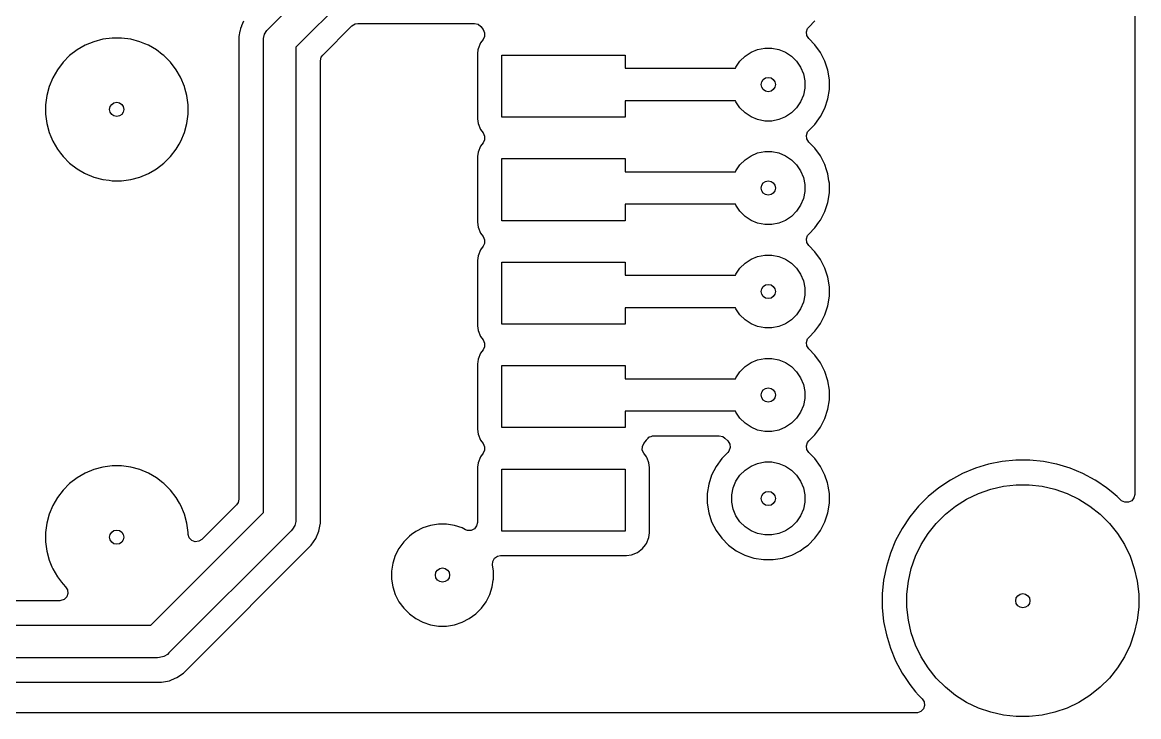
# Model space of a CAD drawing. Header units: millimetres. Extents: x 80.4 to 140.8, y -144.1 to -116.4.
# Drawn here: x 113.43 to 140.85, y -144.1 to -127.05 of the extents above; entities that cross this region are included whole.
import ezdxf

# ---------------------------------------------------------------- set-up
doc = ezdxf.new("R2010")
doc.units = ezdxf.units.MM
doc.layers.add('F.Cu', color=13, linetype='CONTINUOUS', true_color=0xc83434)

msp = doc.modelspace()

# ---------------------------------------------------------------- linework, layer by layer
at = {"layer": 'F.Cu', "linetype": 'CONTINUOUS'}
for p, q in [((140.7495, -121.860673), (140.7495, -138.639327)), ((119.467157, -127.217157), (120.887157, -125.797157)), ((121.335686, -126.48), (120.15, -127.665686)), ((118.812552, -127.148768), (118.787949, -127.208164)), ((118.815948, -127.140568), (118.812552, -127.148768)), ((118.815951, -127.14056), (118.815948, -127.140568)), ((118.863367, -127.026087), (118.815951, -127.14056)), ((120.808786, -127.856134), (121.526135, -127.138786)), ((121.526135, -127.138786), (121.601124, -127.091667)), ((121.601124, -127.091667), (121.666849, -127.0805)), ((121.666849, -127.0805), (124.535457, -127.0805)), ((124.535457, -127.0805), (124.6218, -127.100207)), ((124.6218, -127.100207), (124.691041, -127.155426)), ((124.691041, -127.155426), (124.693335, -127.158357)), ((124.693335, -127.158357), (124.747431, -127.228857)), ((132.714958, -127.204126), (132.742742, -127.169286)), ((132.742742, -127.169286), (132.894515, -127.017512)), ((115.407763, -127.469451), (115.18612, -127.528839)), ((115.407764, -127.469451), (115.407763, -127.469451)), ((115.635258, -127.4395), (115.407764, -127.469451)), ((115.635266, -127.4395), (115.635258, -127.4395)), ((115.864734, -127.4395), (115.635266, -127.4395)), ((115.864741, -127.4395), (115.864734, -127.4395)), ((116.092235, -127.469451), (115.864741, -127.4395)), ((116.313879, -127.528839), (116.092235, -127.469451)), ((118.776053, -127.267966), (118.7495, -127.401456)), ((118.7495, -127.401456), (118.7495, -138.75315)), ((118.776054, -127.267962), (118.776053, -127.267966)), ((118.778135, -127.257501), (118.776054, -127.267962)), ((118.787949, -127.208164), (118.778135, -127.257501)), ((119.35, -127.5), (119.353422, -127.44779)), ((119.353422, -127.44779), (119.380448, -127.346927)), ((119.380448, -127.346926), (119.432659, -127.256495)), ((119.380448, -127.346927), (119.380448, -127.346926)), ((119.432659, -127.256495), (119.467157, -127.217157)), ((124.747431, -127.471143), (124.682964, -127.555157)), ((124.747431, -127.228857), (124.784358, -127.309355)), ((124.782701, -127.397903), (124.747431, -127.471143)), ((124.784358, -127.309355), (124.782701, -127.397903)), ((132.685707, -127.287719), (132.714958, -127.204126)), ((132.695623, -127.375726), (132.685707, -127.287719)), ((132.742742, -127.450714), (132.695623, -127.375726)), ((132.894515, -127.602487), (132.742742, -127.450714)), ((114.775393, -127.731385), (114.593334, -127.871084)), ((114.775396, -127.731382), (114.775393, -127.731385)), ((114.974107, -127.616658), (114.775396, -127.731382)), ((114.974116, -127.616654), (114.974107, -127.616658)), ((115.18611, -127.528843), (114.974116, -127.616654)), ((115.18612, -127.528839), (115.18611, -127.528843)), ((116.313885, -127.528841), (116.313879, -127.528839)), ((116.313887, -127.528842), (116.313885, -127.528841)), ((116.435792, -127.579337), (116.313887, -127.528842)), ((116.525883, -127.616654), (116.435792, -127.579337)), ((116.525892, -127.616658), (116.525883, -127.616654)), ((116.724603, -127.731382), (116.525892, -127.616658)), ((116.724606, -127.731385), (116.724603, -127.731382)), ((116.724608, -127.731387), (116.724606, -127.731385)), ((116.724612, -127.731389), (116.724608, -127.731387)), ((116.869171, -127.842314), (116.724612, -127.731389)), ((119.35, -139.084314), (119.35, -127.5)), ((120.15, -127.665686), (120.15, -139.25)), ((124.618487, -127.731385), (124.607053, -127.818242)), ((124.622456, -127.701237), (124.618487, -127.731385)), ((124.622457, -127.701235), (124.622456, -127.701237)), ((124.682963, -127.555159), (124.622457, -127.701235)), ((124.682964, -127.555157), (124.682963, -127.555159)), ((131.325743, -127.786271), (131.488744, -127.718754)), ((131.488744, -127.718754), (131.661785, -127.684334)), ((131.661785, -127.684334), (131.838215, -127.684334)), ((131.838215, -127.684334), (132.011256, -127.718754)), ((132.011256, -127.718754), (132.174257, -127.786271)), ((132.894521, -127.602494), (132.894515, -127.602487)), ((133.033344, -127.793568), (132.894521, -127.602494)), ((114.593331, -127.871088), (114.431088, -128.033331)), ((114.593334, -127.871084), (114.593331, -127.871088)), ((116.906665, -127.871084), (116.869171, -127.842314)), ((117.068915, -128.033334), (116.906665, -127.871084)), ((120.7505, -127.996848), (120.770207, -127.910505)), ((120.7505, -139.348543), (120.7505, -127.996848)), ((120.770207, -127.910505), (120.808786, -127.856134)), ((124.607053, -127.818242), (124.607, -127.818641)), ((124.607, -127.818641), (124.607, -129.421357)), ((125.2075, -129.382), (125.2075, -127.858)), ((125.2075, -127.858), (128.2325, -127.858)), ((128.2325, -127.858), (128.2325, -128.18)), ((130.956271, -128.155743), (131.054291, -128.009046)), ((131.054291, -128.009046), (131.179046, -127.884291)), ((131.179046, -127.884291), (131.325743, -127.786271)), ((132.174257, -127.786271), (132.320954, -127.884291)), ((132.320954, -127.884291), (132.445709, -128.009046)), ((132.445709, -128.009046), (132.543729, -128.155743)), ((133.140565, -128.004001), (133.033344, -127.793568)), ((133.140566, -128.004004), (133.140565, -128.004001)), ((133.140568, -128.004008), (133.140566, -128.004004)), ((133.213553, -128.228632), (133.140568, -128.004008)), ((114.291382, -128.215396), (114.176658, -128.414107)), ((114.291385, -128.215393), (114.291382, -128.215396)), ((114.431084, -128.033334), (114.291385, -128.215393)), ((114.431088, -128.033331), (114.431084, -128.033334)), ((117.068918, -128.033338), (117.068915, -128.033334)), ((117.068919, -128.033339), (117.068918, -128.033338)), ((117.208611, -128.215388), (117.068919, -128.033339)), ((117.208613, -128.215392), (117.208611, -128.215388)), ((117.208614, -128.215393), (117.208613, -128.215392)), ((117.208617, -128.215396), (117.208614, -128.215393)), ((117.314646, -128.399047), (117.208617, -128.215396)), ((128.2325, -128.18), (130.946223, -128.18)), ((130.946223, -128.18), (130.956271, -128.155743)), ((132.543729, -128.155743), (132.611246, -128.318744)), ((133.2505, -128.461908), (133.213553, -128.228632)), ((114.176654, -128.414116), (114.088843, -128.62611)), ((114.176658, -128.414107), (114.176654, -128.414116)), ((117.323344, -128.414112), (117.314646, -128.399047)), ((117.411158, -128.626113), (117.323344, -128.414112)), ((132.611246, -128.318744), (132.645666, -128.491785)), ((132.645666, -128.491785), (132.645666, -128.668215)), ((133.2505, -128.698092), (133.2505, -128.461908)), ((114.088839, -128.62612), (114.029451, -128.847763)), ((114.088843, -128.62611), (114.088839, -128.62612)), ((117.411159, -128.626119), (117.411158, -128.626113)), ((117.41116, -128.62612), (117.411159, -128.626119)), ((117.42171, -128.665495), (117.41116, -128.62612)), ((117.470548, -128.847762), (117.42171, -128.665495)), ((132.611246, -128.841256), (132.543729, -129.004257)), ((132.645666, -128.668215), (132.611246, -128.841256)), ((133.213553, -128.931368), (133.2505, -128.698092)), ((114.029451, -128.847764), (113.9995, -129.075258)), ((113.9995, -129.075258), (113.9995, -129.304741)), ((114.029451, -128.847763), (114.029451, -128.847764)), ((117.5005, -129.075266), (117.470548, -128.847762)), ((117.5005, -129.304734), (117.5005, -129.075266)), ((130.946223, -128.98), (128.2325, -128.98)), ((128.2325, -128.98), (128.2325, -129.382)), ((130.956271, -129.004257), (130.946223, -128.98)), ((131.054291, -129.150954), (130.956271, -129.004257)), ((132.543729, -129.004257), (132.445709, -129.150954)), ((133.140568, -129.155992), (133.213553, -128.931368)), ((113.9995, -129.304741), (114.029451, -129.532235)), ((117.470548, -129.532238), (117.5005, -129.304734)), ((128.2325, -129.382), (125.2075, -129.382)), ((131.179046, -129.275709), (131.054291, -129.150954)), ((131.325743, -129.373729), (131.179046, -129.275709)), ((131.488744, -129.441246), (131.325743, -129.373729)), ((132.174257, -129.373729), (132.011256, -129.441246)), ((132.320954, -129.275709), (132.174257, -129.373729)), ((132.445709, -129.150954), (132.320954, -129.275709)), ((132.993436, -129.42136), (133.033343, -129.366433)), ((133.033343, -129.366433), (133.140568, -129.155992)), ((114.029451, -129.532235), (114.029451, -129.532236)), ((114.029451, -129.532236), (114.088839, -129.753879)), ((117.411158, -129.753887), (117.470548, -129.532238)), ((124.607, -129.421357), (124.622456, -129.538765)), ((124.622456, -129.538765), (124.682963, -129.68484)), ((131.661785, -129.475666), (131.488744, -129.441246)), ((131.838215, -129.475666), (131.661785, -129.475666)), ((132.011256, -129.441246), (131.838215, -129.475666)), ((132.742742, -129.709286), (132.894515, -129.557512)), ((132.894515, -129.557512), (132.894521, -129.557505)), ((132.894521, -129.557505), (132.993436, -129.42136)), ((114.088839, -129.753879), (114.088841, -129.753885)), ((114.088841, -129.753885), (114.088842, -129.753887)), ((114.088842, -129.753887), (114.131229, -129.856218)), ((114.131229, -129.856218), (114.176654, -129.965883)), ((117.323344, -129.965888), (117.411158, -129.753887)), ((124.682963, -129.68484), (124.682964, -129.684842)), ((124.682964, -129.684842), (124.747431, -129.768857)), ((124.747431, -129.768857), (124.784358, -129.849354)), ((124.782702, -129.937902), (124.747431, -130.011143)), ((124.784358, -129.849354), (124.782702, -129.937902)), ((132.685707, -129.827719), (132.714958, -129.744126)), ((132.695623, -129.915726), (132.685707, -129.827719)), ((132.742742, -129.990714), (132.695623, -129.915726)), ((132.714958, -129.744126), (132.742742, -129.709286)), ((114.176654, -129.965883), (114.176658, -129.965892)), ((114.176658, -129.965892), (114.291382, -130.164603)), ((114.291382, -130.164603), (114.291385, -130.164606)), ((114.291385, -130.164606), (114.291387, -130.164608)), ((114.291387, -130.164608), (114.291389, -130.164612)), ((114.291389, -130.164612), (114.365075, -130.260641)), ((117.068919, -130.346661), (117.208611, -130.164612)), ((117.208611, -130.164612), (117.208615, -130.164604)), ((117.208615, -130.164604), (117.208617, -130.164603)), ((117.208617, -130.164603), (117.279607, -130.041643)), ((117.279607, -130.041643), (117.323344, -129.965888)), ((124.682963, -130.095159), (124.622457, -130.241235)), ((124.682964, -130.095157), (124.682963, -130.095159)), ((124.747431, -130.011143), (124.682964, -130.095157)), ((132.894515, -130.142487), (132.742742, -129.990714)), ((132.894521, -130.142494), (132.894515, -130.142487)), ((133.033344, -130.333568), (132.894521, -130.142494)), ((114.365075, -130.260641), (114.431084, -130.346665)), ((114.431084, -130.346665), (114.593334, -130.508915)), ((116.906669, -130.508912), (117.068912, -130.346669)), ((117.068912, -130.346669), (117.068915, -130.346665)), ((117.068915, -130.346665), (117.068919, -130.346661)), ((124.608137, -130.350008), (124.607, -130.358641)), ((124.607, -130.358641), (124.607, -131.961357)), ((124.622456, -130.241238), (124.608137, -130.350008)), ((124.622457, -130.241235), (124.622456, -130.241238)), ((125.2075, -131.922), (125.2075, -130.398)), ((125.2075, -130.398), (128.2325, -130.398)), ((128.2325, -130.398), (128.2325, -130.72)), ((131.054291, -130.549046), (131.179046, -130.424291)), ((131.179046, -130.424291), (131.325743, -130.326271)), ((131.325743, -130.326271), (131.488744, -130.258754)), ((131.488744, -130.258754), (131.661785, -130.224334)), ((131.661785, -130.224334), (131.838215, -130.224334)), ((131.838215, -130.224334), (132.011256, -130.258754)), ((132.011256, -130.258754), (132.174257, -130.326271)), ((132.174257, -130.326271), (132.320954, -130.424291)), ((132.320954, -130.424291), (132.445709, -130.549046)), ((133.140565, -130.544001), (133.033344, -130.333568)), ((114.593334, -130.508915), (114.593338, -130.508918)), ((114.593338, -130.508918), (114.593339, -130.508919)), ((114.593339, -130.508919), (114.775388, -130.648611)), ((114.775388, -130.648611), (114.775392, -130.648613)), ((114.775392, -130.648613), (114.775393, -130.648614)), ((114.775393, -130.648614), (114.775396, -130.648617)), ((114.775396, -130.648617), (114.958562, -130.754366)), ((114.958562, -130.754366), (114.974112, -130.763344)), ((114.974112, -130.763344), (115.186113, -130.851158)), ((116.313887, -130.851158), (116.525888, -130.763344)), ((116.525888, -130.763344), (116.686644, -130.670532)), ((116.686644, -130.670532), (116.724603, -130.648617)), ((116.724603, -130.648617), (116.724604, -130.648615)), ((116.724604, -130.648615), (116.724612, -130.648611)), ((116.724612, -130.648611), (116.906661, -130.508919)), ((116.906661, -130.508919), (116.906665, -130.508915)), ((116.906665, -130.508915), (116.906669, -130.508912)), ((128.2325, -130.72), (130.946223, -130.72)), ((130.946223, -130.72), (130.956271, -130.695743)), ((130.956271, -130.695743), (131.054291, -130.549046)), ((132.445709, -130.549046), (132.543729, -130.695743)), ((132.543729, -130.695743), (132.611246, -130.858744)), ((133.140566, -130.544004), (133.140565, -130.544001)), ((133.140568, -130.544008), (133.140566, -130.544004)), ((133.181678, -130.670532), (133.140568, -130.544008)), ((133.213552, -130.768629), (133.181678, -130.670532)), ((115.186113, -130.851158), (115.407762, -130.910548)), ((115.407762, -130.910548), (115.56051, -130.930658)), ((115.56051, -130.930658), (115.635258, -130.940499)), ((115.635258, -130.940499), (115.635264, -130.9405)), ((115.635264, -130.9405), (115.635266, -130.9405)), ((115.635266, -130.9405), (115.864736, -130.9405)), ((115.864736, -130.9405), (115.864739, -130.940499)), ((115.864739, -130.940499), (116.092238, -130.910548)), ((116.092238, -130.910548), (116.313887, -130.851158)), ((132.611246, -130.858744), (132.645666, -131.031785)), ((132.645666, -131.031785), (132.645666, -131.208215)), ((133.213554, -130.768637), (133.213552, -130.768629)), ((133.240774, -130.940499), (133.213554, -130.768637)), ((133.2505, -131.001908), (133.240774, -130.940499)), ((133.2505, -131.238092), (133.2505, -131.001908)), ((132.645666, -131.208215), (132.611246, -131.381256)), ((133.213553, -131.471368), (133.2505, -131.238092)), ((130.946223, -131.52), (128.2325, -131.52)), ((128.2325, -131.52), (128.2325, -131.922)), ((130.956271, -131.544257), (130.946223, -131.52)), ((131.054291, -131.690954), (130.956271, -131.544257)), ((132.543729, -131.544257), (132.445709, -131.690954)), ((132.611246, -131.381256), (132.543729, -131.544257)), ((133.140568, -131.695992), (133.213553, -131.471368)), ((131.179046, -131.815709), (131.054291, -131.690954)), ((131.325743, -131.913729), (131.179046, -131.815709)), ((132.320954, -131.815709), (132.174257, -131.913729)), ((132.445709, -131.690954), (132.320954, -131.815709)), ((133.033343, -131.906433), (133.140568, -131.695992)), ((124.607, -131.961357), (124.622456, -132.078765)), ((124.622456, -132.078765), (124.682963, -132.22484)), ((128.2325, -131.922), (125.2075, -131.922)), ((131.488744, -131.981246), (131.325743, -131.913729)), ((131.661785, -132.015666), (131.488744, -131.981246)), ((131.838215, -132.015666), (131.661785, -132.015666)), ((132.011256, -131.981246), (131.838215, -132.015666)), ((132.174257, -131.913729), (132.011256, -131.981246)), ((132.742742, -132.249286), (132.894515, -132.097512)), ((132.894515, -132.097512), (132.894521, -132.097505)), ((132.894521, -132.097505), (132.993436, -131.96136)), ((132.993436, -131.96136), (133.033343, -131.906433)), ((124.682963, -132.22484), (124.682964, -132.224842)), ((124.682964, -132.224842), (124.747431, -132.308857)), ((124.747431, -132.308857), (124.784358, -132.389354)), ((124.784358, -132.389354), (124.782702, -132.477902)), ((132.685707, -132.367719), (132.714958, -132.284126)), ((132.695623, -132.455726), (132.685707, -132.367719)), ((132.714958, -132.284126), (132.742742, -132.249286)), ((124.682963, -132.635159), (124.622457, -132.781235)), ((124.682964, -132.635157), (124.682963, -132.635159)), ((124.747431, -132.551143), (124.682964, -132.635157)), ((124.782702, -132.477902), (124.747431, -132.551143)), ((132.742742, -132.530714), (132.695623, -132.455726)), ((132.894515, -132.682487), (132.742742, -132.530714)), ((132.894521, -132.682494), (132.894515, -132.682487)), ((133.033344, -132.873568), (132.894521, -132.682494)), ((124.622456, -132.781237), (124.607, -132.898641)), ((124.607, -132.898641), (124.607, -134.501357)), ((124.622457, -132.781235), (124.622456, -132.781237)), ((125.2075, -134.462), (125.2075, -132.938)), ((125.2075, -132.938), (128.2325, -132.938)), ((128.2325, -132.938), (128.2325, -133.26)), ((131.179046, -132.964291), (131.325743, -132.866271)), ((131.325743, -132.866271), (131.488744, -132.798754)), ((131.488744, -132.798754), (131.661785, -132.764334)), ((131.661785, -132.764334), (131.838215, -132.764334)), ((131.838215, -132.764334), (132.011256, -132.798754)), ((132.011256, -132.798754), (132.174257, -132.866271)), ((132.174257, -132.866271), (132.320954, -132.964291)), ((133.140565, -133.084001), (133.033344, -132.873568)), ((130.956271, -133.235743), (131.054291, -133.089046)), ((131.054291, -133.089046), (131.179046, -132.964291)), ((132.320954, -132.964291), (132.445709, -133.089046)), ((132.445709, -133.089046), (132.543729, -133.235743)), ((133.140566, -133.084004), (133.140565, -133.084001)), ((133.140568, -133.084008), (133.140566, -133.084004)), ((133.213553, -133.308632), (133.140568, -133.084008)), ((128.2325, -133.26), (130.946223, -133.26)), ((130.946223, -133.26), (130.956271, -133.235743)), ((132.543729, -133.235743), (132.611246, -133.398744)), ((132.611246, -133.398744), (132.645666, -133.571785)), ((133.2505, -133.541908), (133.213553, -133.308632)), ((132.645666, -133.748215), (132.611246, -133.921256)), ((132.645666, -133.571785), (132.645666, -133.748215)), ((133.213553, -134.011368), (133.2505, -133.778092)), ((133.2505, -133.778092), (133.2505, -133.541908)), ((132.611246, -133.921256), (132.543729, -134.084257)), ((133.140568, -134.235992), (133.213553, -134.011368)), ((130.946223, -134.06), (128.2325, -134.06)), ((128.2325, -134.06), (128.2325, -134.462)), ((130.956271, -134.084257), (130.946223, -134.06)), ((131.054291, -134.230954), (130.956271, -134.084257)), ((131.179046, -134.355709), (131.054291, -134.230954)), ((132.445709, -134.230954), (132.320954, -134.355709)), ((132.543729, -134.084257), (132.445709, -134.230954)), ((133.033343, -134.446433), (133.140568, -134.235992)), ((124.607, -134.501357), (124.622456, -134.618765)), ((128.2325, -134.462), (125.2075, -134.462)), ((131.325743, -134.453729), (131.179046, -134.355709)), ((131.488744, -134.521246), (131.325743, -134.453729)), ((131.661785, -134.555666), (131.488744, -134.521246)), ((131.838215, -134.555666), (131.661785, -134.555666)), ((132.011256, -134.521246), (131.838215, -134.555666)), ((132.174257, -134.453729), (132.011256, -134.521246)), ((132.320954, -134.355709), (132.174257, -134.453729)), ((132.894521, -134.637505), (132.993436, -134.50136)), ((132.993436, -134.50136), (133.033343, -134.446433)), ((124.622456, -134.618765), (124.682963, -134.76484)), ((124.682963, -134.76484), (124.682964, -134.764842)), ((124.682964, -134.764842), (124.747431, -134.848857)), ((124.747431, -134.848857), (124.784358, -134.929354)), ((132.685707, -134.907719), (132.714958, -134.824126)), ((132.714958, -134.824126), (132.742742, -134.789286)), ((132.742742, -134.789286), (132.894515, -134.637512)), ((132.894515, -134.637512), (132.894521, -134.637505)), ((124.747431, -135.091143), (124.682964, -135.175157)), ((124.782702, -135.017902), (124.747431, -135.091143)), ((124.784358, -134.929354), (124.782702, -135.017902)), ((132.695623, -134.995726), (132.685707, -134.907719)), ((132.742742, -135.070714), (132.695623, -134.995726)), ((132.894515, -135.222487), (132.742742, -135.070714)), ((124.614128, -135.3845), (124.607, -135.438641)), ((124.622456, -135.321238), (124.614128, -135.3845)), ((124.622457, -135.321235), (124.622456, -135.321238)), ((124.682963, -135.175159), (124.622457, -135.321235)), ((124.682964, -135.175157), (124.682963, -135.175159)), ((131.179046, -135.504291), (131.325743, -135.406271)), ((131.325743, -135.406271), (131.488744, -135.338754)), ((131.488744, -135.338754), (131.661785, -135.304334)), ((131.661785, -135.304334), (131.838215, -135.304334)), ((131.838215, -135.304334), (132.011256, -135.338754)), ((132.011256, -135.338754), (132.174257, -135.406271)), ((132.174257, -135.406271), (132.320954, -135.504291)), ((132.894521, -135.222494), (132.894515, -135.222487)), ((133.033344, -135.413568), (132.894521, -135.222494)), ((133.140565, -135.624001), (133.033344, -135.413568)), ((124.607, -135.438641), (124.607, -137.041357)), ((125.2075, -137.002), (125.2075, -135.478)), ((125.2075, -135.478), (128.2325, -135.478)), ((128.2325, -135.478), (128.2325, -135.8)), ((130.956271, -135.775743), (131.054291, -135.629046)), ((131.054291, -135.629046), (131.179046, -135.504291)), ((132.320954, -135.504291), (132.445709, -135.629046)), ((132.445709, -135.629046), (132.543729, -135.775743)), ((133.140566, -135.624004), (133.140565, -135.624001)), ((133.140568, -135.624008), (133.140566, -135.624004)), ((133.213553, -135.848632), (133.140568, -135.624008)), ((128.2325, -135.8), (130.946223, -135.8)), ((130.946223, -135.8), (130.956271, -135.775743)), ((132.543729, -135.775743), (132.611246, -135.938744)), ((132.611246, -135.938744), (132.645666, -136.111785)), ((133.2505, -136.081908), (133.213553, -135.848632)), ((132.645666, -136.111785), (132.645666, -136.288215)), ((133.2505, -136.318092), (133.2505, -136.081908)), ((132.611246, -136.461256), (132.543729, -136.624257)), ((132.645666, -136.288215), (132.611246, -136.461256)), ((133.213553, -136.551368), (133.2505, -136.318092)), ((130.946223, -136.6), (128.2325, -136.6)), ((128.2325, -136.6), (128.2325, -137.002)), ((130.956271, -136.624257), (130.946223, -136.6)), ((131.054291, -136.770954), (130.956271, -136.624257)), ((131.179046, -136.895709), (131.054291, -136.770954)), ((132.445709, -136.770954), (132.320954, -136.895709)), ((132.543729, -136.624257), (132.445709, -136.770954)), ((133.033343, -136.986433), (133.140568, -136.775992)), ((133.140568, -136.775992), (133.213553, -136.551368)), ((124.607, -137.041357), (124.622456, -137.158765)), ((128.2325, -137.002), (125.2075, -137.002)), ((131.325743, -136.993729), (131.179046, -136.895709)), ((131.488744, -137.061246), (131.325743, -136.993729)), ((131.661785, -137.095666), (131.488744, -137.061246)), ((132.011256, -137.061246), (131.838215, -137.095666)), ((132.174257, -136.993729), (132.011256, -137.061246)), ((132.320954, -136.895709), (132.174257, -136.993729)), ((132.894521, -137.177505), (132.987522, -137.0495)), ((132.987522, -137.0495), (133.033343, -136.986433)), ((124.622456, -137.158765), (124.682963, -137.30484)), ((124.682963, -137.30484), (124.682964, -137.304842)), ((124.682964, -137.304842), (124.747431, -137.388857)), ((128.691457, -137.390305), (128.757036, -137.304841)), ((128.757036, -137.304841), (128.760052, -137.297558)), ((128.760052, -137.297558), (128.772175, -137.281168)), ((128.772175, -137.281168), (128.797428, -137.259479)), ((128.797428, -137.259479), (128.820072, -137.235077)), ((128.820072, -137.235077), (128.8307, -137.230905)), ((128.8307, -137.230905), (128.839362, -137.223467)), ((128.839362, -137.223467), (128.871522, -137.214884)), ((128.871522, -137.214884), (128.902513, -137.202722)), ((128.902513, -137.202722), (128.922792, -137.201202)), ((128.922792, -137.201202), (128.924931, -137.200632)), ((128.924931, -137.200632), (128.926478, -137.200926)), ((128.926478, -137.200926), (128.93217, -137.2005)), ((128.93217, -137.2005), (130.546045, -137.2005)), ((130.546045, -137.2005), (130.632388, -137.220207)), ((130.632388, -137.220207), (130.686759, -137.258786)), ((130.686759, -137.258786), (130.757258, -137.329285)), ((130.757258, -137.329285), (130.804377, -137.404273)), ((131.838215, -137.095666), (131.661785, -137.095666)), ((132.714958, -137.364126), (132.742742, -137.329286)), ((132.742742, -137.329286), (132.894515, -137.177512)), ((132.894515, -137.177512), (132.894521, -137.177505)), ((124.747431, -137.388857), (124.784358, -137.469354)), ((124.782702, -137.557902), (124.747431, -137.631143)), ((124.784358, -137.469354), (124.782702, -137.557902)), ((128.655641, -137.550646), (128.657296, -137.462099)), ((128.692566, -137.63114), (128.655641, -137.550646)), ((128.657296, -137.462099), (128.69045, -137.391667)), ((128.69045, -137.391667), (128.691457, -137.390305)), ((130.757259, -137.610713), (130.605478, -137.762494)), ((130.785042, -137.575873), (130.757259, -137.610713)), ((130.814293, -137.49228), (130.785042, -137.575873)), ((130.804377, -137.404273), (130.814293, -137.49228)), ((132.685707, -137.447719), (132.714958, -137.364126)), ((132.695623, -137.535726), (132.685707, -137.447719)), ((132.742742, -137.610714), (132.695623, -137.535726)), ((132.894515, -137.762487), (132.742742, -137.610714)), ((124.622456, -137.861238), (124.60821, -137.969452)), ((124.622457, -137.861235), (124.622456, -137.861238)), ((124.682963, -137.715159), (124.622457, -137.861235)), ((124.682964, -137.715157), (124.682963, -137.715159)), ((124.747431, -137.631143), (124.682964, -137.715157)), ((128.757036, -137.715159), (128.692566, -137.63114)), ((128.771871, -137.750973), (128.757036, -137.715159)), ((128.817543, -137.861234), (128.771871, -137.750973)), ((128.817543, -137.861235), (128.817543, -137.861234)), ((128.817544, -137.861238), (128.817543, -137.861235)), ((128.832999, -137.97864), (128.817544, -137.861238)), ((130.605478, -137.762494), (130.466655, -137.953568)), ((131.325743, -137.946271), (131.488744, -137.878754)), ((131.488744, -137.878754), (131.661785, -137.844334)), ((131.661785, -137.844334), (131.838215, -137.844334)), ((131.838215, -137.844334), (132.011256, -137.878754)), ((132.011256, -137.878754), (132.174257, -137.946271)), ((132.894521, -137.762494), (132.894515, -137.762487)), ((133.033344, -137.953568), (132.894521, -137.762494)), ((137.493094, -137.83273), (137.160595, -137.898869)), ((137.830481, -137.7995), (137.493094, -137.83273)), ((137.830488, -137.7995), (137.830481, -137.7995)), ((138.169512, -137.7995), (137.830488, -137.7995)), ((138.169518, -137.7995), (138.169512, -137.7995)), ((138.506905, -137.83273), (138.169518, -137.7995)), ((138.827223, -137.896446), (138.506905, -137.83273)), ((114.974107, -138.116658), (114.775396, -138.231382)), ((114.974116, -138.116654), (114.974107, -138.116658)), ((115.18611, -138.028843), (114.974116, -138.116654)), ((115.18612, -138.028839), (115.18611, -138.028843)), ((115.407763, -137.969451), (115.18612, -138.028839)), ((115.407764, -137.969451), (115.407763, -137.969451)), ((115.635258, -137.9395), (115.407764, -137.969451)), ((115.635266, -137.9395), (115.635258, -137.9395)), ((115.864734, -137.9395), (115.635266, -137.9395)), ((115.864741, -137.9395), (115.864734, -137.9395)), ((116.092235, -137.969451), (115.864741, -137.9395)), ((116.313879, -138.028839), (116.092235, -137.969451)), ((116.313889, -138.028843), (116.313879, -138.028839)), ((116.525883, -138.116654), (116.313889, -138.028843)), ((116.525892, -138.116658), (116.525883, -138.116654)), ((116.724603, -138.231382), (116.525892, -138.116658)), ((124.60821, -137.969452), (124.607, -137.978641)), ((124.607, -137.978641), (124.607, -139.328456)), ((125.2075, -139.542), (125.2075, -138.018)), ((125.2075, -138.018), (128.2325, -138.018)), ((128.2325, -138.018), (128.2325, -139.542)), ((128.833, -139.581361), (128.832999, -137.97864)), ((130.35943, -138.164012), (130.286447, -138.388629)), ((130.359434, -138.164001), (130.35943, -138.164012)), ((130.466655, -137.953568), (130.359434, -138.164001)), ((131.054291, -138.169046), (131.179046, -138.044291)), ((131.179046, -138.044291), (131.325743, -137.946271)), ((132.174257, -137.946271), (132.320954, -138.044291)), ((132.320954, -138.044291), (132.445709, -138.169046)), ((133.140565, -138.164001), (133.033344, -137.953568)), ((133.140566, -138.164004), (133.140565, -138.164001)), ((133.140568, -138.164008), (133.140566, -138.164004)), ((133.204322, -138.360222), (133.140568, -138.164008)), ((136.522942, -138.127022), (136.223947, -138.286838)), ((136.836146, -137.997289), (136.522942, -138.127022)), ((136.836165, -137.997282), (136.836146, -137.997289)), ((137.160573, -137.898874), (136.836165, -137.997282)), ((137.160595, -137.898869), (137.160573, -137.898874)), ((138.839414, -137.898871), (138.827223, -137.896446)), ((138.839417, -137.898872), (138.839414, -137.898871)), ((138.839426, -137.898874), (138.839417, -137.898872)), ((139.163834, -137.997282), (138.839426, -137.898874)), ((139.163836, -137.997283), (139.163834, -137.997282)), ((139.16384, -137.997284), (139.163836, -137.997283)), ((139.163844, -137.997285), (139.16384, -137.997284)), ((139.163853, -137.997289), (139.163844, -137.997285)), ((139.477057, -138.127022), (139.163853, -137.997289)), ((139.776052, -138.286838), (139.477057, -138.127022)), ((114.593331, -138.371088), (114.431088, -138.533331)), ((114.593334, -138.371084), (114.593331, -138.371088)), ((114.775393, -138.231385), (114.593334, -138.371084)), ((114.775396, -138.231382), (114.775393, -138.231385)), ((116.724606, -138.231385), (116.724603, -138.231382)), ((116.724608, -138.231387), (116.724606, -138.231385)), ((116.724612, -138.231389), (116.724608, -138.231387)), ((116.8822, -138.352311), (116.724612, -138.231389)), ((116.906665, -138.371084), (116.8822, -138.352311)), ((117.068915, -138.533334), (116.906665, -138.371084)), ((130.286445, -138.388637), (130.2495, -138.621908)), ((130.286447, -138.388629), (130.286445, -138.388637)), ((130.888754, -138.478744), (130.956271, -138.315743)), ((130.956271, -138.315743), (131.054291, -138.169046)), ((132.445709, -138.169046), (132.543729, -138.315743)), ((132.543729, -138.315743), (132.611246, -138.478744)), ((133.213552, -138.388629), (133.204322, -138.360222)), ((133.213554, -138.388637), (133.213552, -138.388629)), ((133.221731, -138.440265), (133.213554, -138.388637)), ((133.2505, -138.621908), (133.221731, -138.440265)), ((136.223947, -138.286838), (135.942061, -138.47519)), ((137.211019, -138.511386), (137.522607, -138.440268)), ((137.522607, -138.440268), (137.840199, -138.404484)), ((137.840199, -138.404484), (138.159801, -138.404484)), ((138.159801, -138.404484), (138.477393, -138.440268)), ((138.477393, -138.440268), (138.788981, -138.511386)), ((139.819435, -138.315826), (139.776052, -138.286838)), ((140.057939, -138.47519), (139.819435, -138.315826)), ((114.291382, -138.715396), (114.176658, -138.914107)), ((114.291385, -138.715393), (114.291382, -138.715396)), ((114.431084, -138.533334), (114.291385, -138.715393)), ((114.431088, -138.533331), (114.431084, -138.533334)), ((117.068918, -138.533338), (117.068915, -138.533334)), ((117.068919, -138.533339), (117.068918, -138.533338)), ((117.208611, -138.715388), (117.068919, -138.533339)), ((117.208613, -138.715392), (117.208611, -138.715388)), ((117.208614, -138.715393), (117.208613, -138.715392)), ((117.208617, -138.715396), (117.208614, -138.715393)), ((117.291001, -138.858092), (117.208617, -138.715396)), ((130.2495, -138.621908), (130.2495, -138.858091)), ((130.854334, -138.651785), (130.888754, -138.478744)), ((130.854334, -138.828215), (130.854334, -138.651785)), ((132.611246, -138.478744), (132.645666, -138.651785)), ((132.645666, -138.651785), (132.645666, -138.828215)), ((133.2505, -138.858092), (133.2505, -138.621908)), ((135.679975, -138.690279), (135.440279, -138.929975)), ((135.679994, -138.690262), (135.679975, -138.690279)), ((135.942052, -138.475196), (135.679994, -138.690262)), ((135.942061, -138.47519), (135.942052, -138.475196)), ((136.621401, -138.755613), (136.909352, -138.616943)), ((136.909352, -138.616943), (137.211019, -138.511386)), ((138.788981, -138.511386), (139.090648, -138.616943)), ((139.090648, -138.616943), (139.378599, -138.755613)), ((140.057943, -138.475193), (140.057939, -138.47519)), ((140.057947, -138.475196), (140.057943, -138.475193)), ((140.173563, -138.57008), (140.057947, -138.475196)), ((140.320009, -138.690265), (140.173563, -138.57008)), ((140.320014, -138.69027), (140.320009, -138.690265)), ((140.320024, -138.690279), (140.320014, -138.69027)), ((140.409786, -138.780041), (140.320024, -138.690279)), ((140.7495, -138.639327), (140.729793, -138.72567)), ((114.176654, -138.914116), (114.088843, -139.12611)), ((114.176658, -138.914107), (114.176654, -138.914116)), ((117.323344, -138.914112), (117.291001, -138.858092)), ((117.411158, -139.126113), (117.323344, -138.914112)), ((118.691214, -138.893864), (117.840214, -139.744864)), ((118.729793, -138.839493), (118.691214, -138.893864)), ((118.7495, -138.75315), (118.729793, -138.839493)), ((130.2495, -138.858091), (130.286445, -139.091362)), ((130.888754, -139.001256), (130.854334, -138.828215)), ((132.645666, -138.828215), (132.611246, -139.001256)), ((133.213553, -139.091368), (133.2505, -138.858092)), ((135.440262, -138.929994), (135.225196, -139.192052)), ((135.440279, -138.929975), (135.440262, -138.929994)), ((136.100912, -139.12492), (136.350787, -138.925652)), ((136.350787, -138.925652), (136.621401, -138.755613)), ((139.378599, -138.755613), (139.649213, -138.925652)), ((139.649213, -138.925652), (139.899088, -139.12492)), ((140.426426, -138.794911), (140.409786, -138.780041)), ((140.506218, -138.833338), (140.426426, -138.794911)), ((140.594782, -138.833338), (140.506218, -138.833338)), ((140.674574, -138.794911), (140.594782, -138.833338)), ((140.729793, -138.72567), (140.674574, -138.794911)), ((114.088839, -139.12612), (114.029451, -139.347763)), ((114.088843, -139.12611), (114.088839, -139.12612)), ((116.584314, -141.85), (119.35, -139.084314)), ((117.470548, -139.347762), (117.411158, -139.126113)), ((120.15, -139.25), (120.146578, -139.30221)), ((130.286445, -139.091362), (130.286447, -139.09137)), ((130.286447, -139.09137), (130.35943, -139.315987)), ((130.956271, -139.164257), (130.888754, -139.001256)), ((131.054291, -139.310954), (130.956271, -139.164257)), ((132.543729, -139.164257), (132.445709, -139.310954)), ((132.611246, -139.001256), (132.543729, -139.164257)), ((133.140568, -139.315992), (133.213553, -139.091368)), ((135.22519, -139.192061), (135.036838, -139.473947)), ((135.225196, -139.192052), (135.22519, -139.192061)), ((135.87492, -139.350912), (136.100912, -139.12492)), ((139.899088, -139.12492), (140.12508, -139.350912)), ((114.029451, -139.347764), (113.9995, -139.575258)), ((114.029451, -139.347763), (114.029451, -139.347764)), ((120.032843, -139.532842), (117.032843, -142.532843)), ((117.485472, -139.461117), (117.470548, -139.347762)), ((117.500499, -139.575258), (117.485472, -139.461117)), ((120.067341, -139.493505), (120.032843, -139.532842)), ((120.119552, -139.403074), (120.067341, -139.493505)), ((120.146578, -139.30221), (120.119552, -139.403074)), ((120.712052, -139.541835), (120.736061, -139.42113)), ((120.736061, -139.42113), (120.7505, -139.348543)), ((123.269981, -139.461113), (123.094592, -139.550477)), ((123.269982, -139.461113), (123.269981, -139.461113)), ((123.457171, -139.400291), (123.269982, -139.461113)), ((123.457179, -139.400289), (123.457171, -139.400291)), ((123.651583, -139.3695), (123.457179, -139.400289)), ((123.848417, -139.3695), (123.651583, -139.3695)), ((124.04282, -139.400289), (123.848417, -139.3695)), ((124.042828, -139.400291), (124.04282, -139.400289)), ((124.230017, -139.461113), (124.042828, -139.400291)), ((124.230029, -139.461117), (124.230017, -139.461113)), ((124.317656, -139.505766), (124.230029, -139.461117)), ((124.363718, -139.522467), (124.317656, -139.505766)), ((124.452282, -139.522467), (124.363718, -139.522467)), ((124.532074, -139.48404), (124.452282, -139.522467)), ((124.587293, -139.414799), (124.532074, -139.48404)), ((124.607, -139.328456), (124.587293, -139.414799)), ((130.35943, -139.315987), (130.359434, -139.315998)), ((130.359434, -139.315998), (130.466655, -139.526431)), ((130.466655, -139.526431), (130.605478, -139.717505)), ((131.179046, -139.435709), (131.054291, -139.310954)), ((131.325743, -139.533729), (131.179046, -139.435709)), ((131.488744, -139.601246), (131.325743, -139.533729)), ((132.174257, -139.533729), (132.011256, -139.601246)), ((132.320954, -139.435709), (132.174257, -139.533729)), ((132.445709, -139.310954), (132.320954, -139.435709)), ((132.993436, -139.58136), (133.033343, -139.526433)), ((133.033343, -139.526433), (133.140568, -139.315992)), ((135.036838, -139.473947), (134.877022, -139.772942)), ((135.675652, -139.600787), (135.87492, -139.350912)), ((140.12508, -139.350912), (140.324348, -139.600787)), ((113.9995, -139.575258), (113.9995, -139.804741)), ((113.9995, -139.804741), (114.029451, -140.032235)), ((117.5005, -139.575263), (117.500499, -139.575258)), ((117.5005, -139.60415), (117.5005, -139.575263)), ((117.501751, -139.626431), (117.5005, -139.60415)), ((117.531002, -139.710024), (117.501751, -139.626431)), ((117.593626, -139.772648), (117.531002, -139.710024)), ((117.677219, -139.801899), (117.593626, -139.772648)), ((117.765226, -139.791983), (117.677219, -139.801899)), ((117.840214, -139.744864), (117.765226, -139.791983)), ((120.52714, -139.887781), (120.636632, -139.723914)), ((120.636632, -139.723914), (120.712052, -139.541835)), ((122.796176, -139.805349), (122.680477, -139.964592)), ((122.796177, -139.805347), (122.796176, -139.805349)), ((122.935347, -139.666177), (122.796177, -139.805347)), ((122.935349, -139.666176), (122.935347, -139.666177)), ((122.935352, -139.666173), (122.935349, -139.666176)), ((122.935354, -139.666172), (122.935352, -139.666173)), ((122.990052, -139.626431), (122.935354, -139.666172)), ((123.094592, -139.550477), (122.990052, -139.626431)), ((128.2325, -139.542), (125.2075, -139.542)), ((128.757036, -139.84484), (128.817544, -139.698762)), ((128.817544, -139.698762), (128.833, -139.581361)), ((130.605478, -139.717505), (130.605484, -139.717512)), ((130.605484, -139.717512), (130.772487, -139.884515)), ((131.661785, -139.635666), (131.488744, -139.601246)), ((131.838215, -139.635666), (131.661785, -139.635666)), ((132.011256, -139.601246), (131.838215, -139.635666)), ((132.727512, -139.884515), (132.894515, -139.717512)), ((132.894515, -139.717512), (132.894521, -139.717505)), ((132.894521, -139.717505), (132.993436, -139.58136)), ((134.877022, -139.772942), (134.747289, -140.086146)), ((135.505613, -139.871401), (135.675652, -139.600787)), ((140.324348, -139.600787), (140.494387, -139.871401)), ((114.029451, -140.032235), (114.029451, -140.032236)), ((114.029451, -140.032236), (114.088839, -140.253879)), ((117.543521, -142.871397), (120.52714, -139.887781)), ((122.680477, -139.964592), (122.591113, -140.139981)), ((128.389265, -140.127042), (128.535341, -140.066536)), ((128.535341, -140.066536), (128.535341, -140.066535)), ((128.535341, -140.066535), (128.535343, -140.066535)), ((128.535343, -140.066535), (128.580039, -140.032238)), ((128.580039, -140.032238), (128.660782, -139.970282)), ((128.660782, -139.970282), (128.734679, -139.873976)), ((128.734679, -139.873976), (128.757035, -139.844843)), ((128.757035, -139.844843), (128.757036, -139.84484)), ((130.772487, -139.884515), (130.772494, -139.884521)), ((130.772494, -139.884521), (130.963568, -140.023344)), ((130.963568, -140.023344), (131.174001, -140.130565)), ((132.325992, -140.130568), (132.536433, -140.023343)), ((132.536433, -140.023343), (132.641961, -139.946671)), ((132.641961, -139.946671), (132.727505, -139.884521)), ((132.727505, -139.884521), (132.727512, -139.884515)), ((134.747282, -140.086165), (134.648874, -140.410573)), ((134.747289, -140.086146), (134.747282, -140.086165)), ((135.366943, -140.159352), (135.505613, -139.871401)), ((140.494387, -139.871401), (140.633057, -140.159352)), ((114.088839, -140.253879), (114.088841, -140.253885)), ((114.088841, -140.253885), (114.088842, -140.253887)), ((114.088842, -140.253887), (114.155668, -140.415219)), ((122.530289, -140.327179), (122.4995, -140.521583)), ((122.530291, -140.327171), (122.530289, -140.327179)), ((122.591113, -140.139982), (122.530291, -140.327171)), ((122.591113, -140.139981), (122.591113, -140.139982)), ((124.976908, -140.372627), (124.982866, -140.284267)), ((124.982866, -140.284267), (125.026572, -140.20724)), ((125.026572, -140.20724), (125.099372, -140.156804)), ((125.099372, -140.156804), (125.173452, -140.142499)), ((125.173452, -140.142499), (128.27186, -140.142499)), ((128.27186, -140.142499), (128.389262, -140.127044)), ((128.389262, -140.127044), (128.389264, -140.127043)), ((128.389264, -140.127043), (128.389265, -140.127043)), ((128.389265, -140.127043), (128.389265, -140.127042)), ((131.174001, -140.130565), (131.174004, -140.130566)), ((131.174004, -140.130566), (131.174008, -140.130568)), ((131.174008, -140.130568), (131.398632, -140.203553)), ((131.398632, -140.203553), (131.398634, -140.203553)), ((131.398634, -140.203553), (131.398637, -140.203554)), ((131.398637, -140.203554), (131.631908, -140.2405)), ((131.631908, -140.2405), (131.868092, -140.2405)), ((131.868092, -140.2405), (132.101362, -140.203554)), ((132.101362, -140.203554), (132.101362, -140.203553)), ((132.101362, -140.203553), (132.101368, -140.203553)), ((132.101368, -140.203553), (132.325992, -140.130568)), ((135.261386, -140.461019), (135.366943, -140.159352)), ((140.633057, -140.159352), (140.738614, -140.461019)), ((114.155668, -140.415219), (114.176654, -140.465883)), ((114.176654, -140.465883), (114.176658, -140.465892)), ((114.176658, -140.465892), (114.291382, -140.664603)), ((122.4995, -140.521583), (122.4995, -140.718416)), ((125.0005, -140.521583), (124.976908, -140.372627)), ((125.0005, -140.718417), (125.0005, -140.521583)), ((134.648869, -140.410595), (134.58273, -140.743094)), ((134.648874, -140.410573), (134.648869, -140.410595)), ((135.190268, -140.772607), (135.261386, -140.461019)), ((140.738614, -140.461019), (140.809732, -140.772607)), ((114.291382, -140.664603), (114.291385, -140.664606)), ((114.291385, -140.664606), (114.291387, -140.664608)), ((114.291387, -140.664608), (114.291389, -140.664612)), ((114.291389, -140.664612), (114.391625, -140.795241)), ((114.391625, -140.795241), (114.431084, -140.846665)), ((114.431084, -140.846665), (114.494205, -140.909786)), ((122.4995, -140.718416), (122.530289, -140.91282)), ((124.970191, -140.909786), (124.996591, -140.743096)), ((124.996591, -140.743096), (125.0005, -140.718417)), ((134.58273, -140.743094), (134.5495, -141.080481)), ((135.154484, -141.090199), (135.190268, -140.772607)), ((140.809732, -140.772607), (140.845516, -141.090199)), ((114.521989, -141.156374), (114.459365, -141.218998)), ((114.494205, -140.909786), (114.541324, -140.984774)), ((114.55124, -141.072781), (114.521989, -141.156374)), ((114.541324, -140.984774), (114.55124, -141.072781)), ((122.530289, -140.91282), (122.530291, -140.912828)), ((122.530291, -140.912828), (122.591113, -141.100017)), ((122.591113, -141.100017), (122.591113, -141.100018)), ((122.591113, -141.100018), (122.591115, -141.100021)), ((122.591115, -141.100021), (122.591116, -141.100025)), ((122.591116, -141.100025), (122.680476, -141.275405)), ((124.819524, -141.275405), (124.908884, -141.100025)), ((124.908884, -141.100025), (124.969709, -140.912826)), ((124.969709, -140.912826), (124.970191, -140.909786)), ((134.5495, -141.080481), (134.5495, -141.419518)), ((135.154484, -141.409801), (135.154484, -141.090199)), ((140.845516, -141.090199), (140.845516, -141.409801)), ((114.353491, -141.2495), (107.706848, -141.2495)), ((114.375772, -141.248249), (114.353491, -141.2495)), ((114.459365, -141.218998), (114.375772, -141.248249)), ((122.680476, -141.275405), (122.796172, -141.434646)), ((122.796172, -141.434646), (122.796176, -141.43465)), ((122.796176, -141.43465), (122.796177, -141.434652)), ((122.796177, -141.434652), (122.935347, -141.573822)), ((124.564646, -141.573828), (124.703828, -141.434646)), ((124.703828, -141.434646), (124.819524, -141.275405)), ((134.5495, -141.419518), (134.58273, -141.756905)), ((135.190268, -141.727393), (135.154484, -141.409801)), ((140.845516, -141.409801), (140.809732, -141.727393)), ((122.935347, -141.573822), (122.935349, -141.573823)), ((122.935349, -141.573823), (122.935354, -141.573828)), ((122.935354, -141.573828), (123.094595, -141.689524)), ((123.094595, -141.689524), (123.269975, -141.778884)), ((124.230025, -141.778884), (124.405405, -141.689524)), ((124.405405, -141.689524), (124.564646, -141.573828)), ((135.261386, -142.038981), (135.190268, -141.727393)), ((140.809732, -141.727393), (140.738614, -142.038981)), ((107.375686, -141.85), (116.584314, -141.85)), ((123.269975, -141.778884), (123.457174, -141.839709)), ((123.457174, -141.839709), (123.457176, -141.839709)), ((123.457176, -141.839709), (123.457179, -141.83971)), ((123.457179, -141.83971), (123.651583, -141.8705)), ((123.651583, -141.8705), (123.848417, -141.8705)), ((123.848417, -141.8705), (124.04282, -141.83971)), ((124.04282, -141.83971), (124.04282, -141.839709)), ((124.04282, -141.839709), (124.042826, -141.839709)), ((124.042826, -141.839709), (124.230025, -141.778884)), ((134.58273, -141.756905), (134.648869, -142.089404)), ((134.648869, -142.089404), (134.648874, -142.089426)), ((134.648874, -142.089426), (134.747282, -142.413834)), ((135.366943, -142.340648), (135.261386, -142.038981)), ((140.738614, -142.038981), (140.633057, -142.340648)), ((117.032843, -142.532843), (116.993505, -142.567341)), ((134.747282, -142.413834), (134.747289, -142.413853)), ((134.747289, -142.413853), (134.877022, -142.727057)), ((135.505613, -142.628599), (135.366943, -142.340648)), ((140.633057, -142.340648), (140.494387, -142.628599)), ((116.75, -142.65), (107.21, -142.65)), ((116.80221, -142.646578), (116.75, -142.65)), ((116.903074, -142.619552), (116.80221, -142.646578)), ((116.993505, -142.567341), (116.903074, -142.619552)), ((134.877022, -142.727057), (135.036838, -143.026052)), ((135.675652, -142.899213), (135.505613, -142.628599)), ((140.494387, -142.628599), (140.324348, -142.899213)), ((117.223914, -143.136632), (117.387782, -143.027139)), ((117.387782, -143.027139), (117.527139, -142.887782)), ((117.527139, -142.88778), (117.543518, -142.871402)), ((117.527139, -142.887782), (117.527139, -142.88778)), ((117.543518, -142.871402), (117.543521, -142.871397)), ((135.036838, -143.026052), (135.110725, -143.13663)), ((135.87492, -143.149088), (135.675652, -142.899213)), ((140.324348, -142.899213), (140.12508, -143.149088)), ((107.11146, -143.2505), (116.84854, -143.2505)), ((116.84854, -143.2505), (116.848541, -143.2505)), ((116.848541, -143.2505), (116.995504, -143.221267)), ((116.995504, -143.221267), (117.041836, -143.212051)), ((117.041836, -143.212051), (117.095165, -143.189961)), ((117.095165, -143.189961), (117.223914, -143.136632)), ((135.110725, -143.13663), (135.22519, -143.307939)), ((135.22519, -143.307939), (135.225193, -143.307943)), ((135.225193, -143.307943), (135.225196, -143.307947)), ((135.225196, -143.307947), (135.368573, -143.482652)), ((136.100912, -143.37508), (135.87492, -143.149088)), ((136.350787, -143.574348), (136.100912, -143.37508)), ((139.899088, -143.37508), (139.649213, -143.574348)), ((140.12508, -143.149088), (139.899088, -143.37508)), ((135.368573, -143.482652), (135.440265, -143.570009)), ((135.440265, -143.570009), (135.44027, -143.570014)), ((135.44027, -143.570014), (135.440279, -143.570024)), ((135.440279, -143.570024), (135.530041, -143.659786)), ((136.621401, -143.744387), (136.350787, -143.574348)), ((139.649213, -143.574348), (139.378599, -143.744387)), ((135.557825, -143.906374), (135.495201, -143.968998)), ((135.530041, -143.659786), (135.57716, -143.734774)), ((135.587076, -143.822781), (135.557825, -143.906374)), ((135.57716, -143.734774), (135.587076, -143.822781)), ((136.909352, -143.883057), (136.621401, -143.744387)), ((137.211019, -143.988614), (136.909352, -143.883057)), ((139.090648, -143.883057), (138.788981, -143.988614)), ((139.378599, -143.744387), (139.090648, -143.883057)), ((135.389327, -143.9995), (98.764593, -143.9995)), ((135.411608, -143.998249), (135.389327, -143.9995)), ((135.495201, -143.968998), (135.411608, -143.998249)), ((137.522607, -144.059732), (137.211019, -143.988614)), ((137.840199, -144.095516), (137.522607, -144.059732)), ((138.159801, -144.095516), (137.840199, -144.095516)), ((138.477393, -144.059732), (138.159801, -144.095516)), ((138.788981, -143.988614), (138.477393, -144.059732))]:
    msp.add_line(p, q, dxfattribs=at)
at = {"layer": 'F.Cu'}
for centre in [(131.75, -128.58), (131.75, -128.58), (115.75, -129.19), (115.75, -129.19), (131.75, -131.12), (131.75, -131.12), (131.75, -133.66), (131.75, -133.66), (131.75, -136.2), (131.75, -136.2), (131.75, -138.74), (131.75, -138.74), (115.75, -139.69), (115.75, -139.69), (123.75, -140.62), (123.75, -140.62), (138, -141.25), (138, -141.25)]:
    msp.add_circle(centre, 0.175, dxfattribs=at)

doc.saveas('drawing.dxf')
